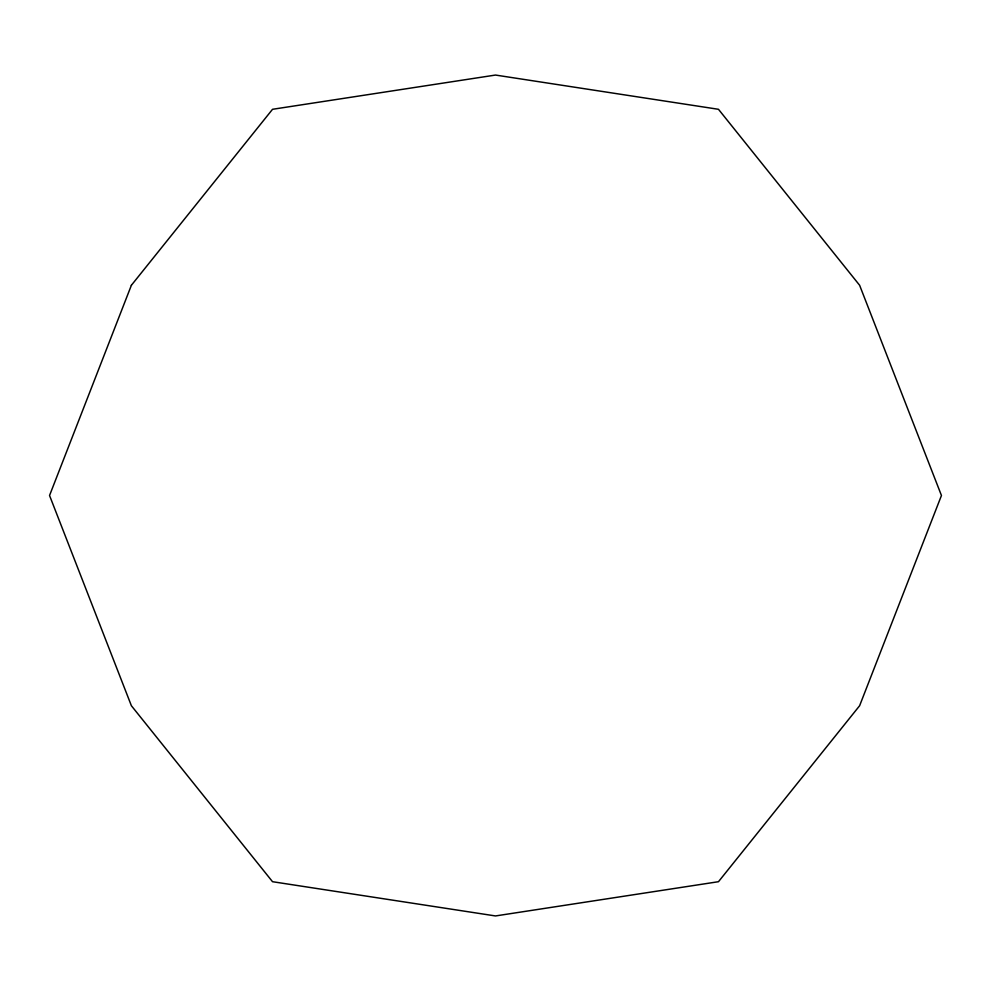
<?xml version="1.0" encoding="UTF-8"?>
<svg xmlns="http://www.w3.org/2000/svg" width="991" height="991" viewBox="0 0 991 991"><rect width="100%" height="100%" fill="white"/><g stroke="black" fill="none" stroke-linecap="round" stroke-linejoin="round"><path stroke-width="1.49" d="M131.382 285.272L49.55 495.5L131.382 705.728L272.525 881.705L495.5 915.944L718.475 881.705L859.618 705.728L941.45 495.5L859.618 285.272L718.475 109.295L495.5 75.056L272.525 109.295L131.382 285.272"/></g></svg>
